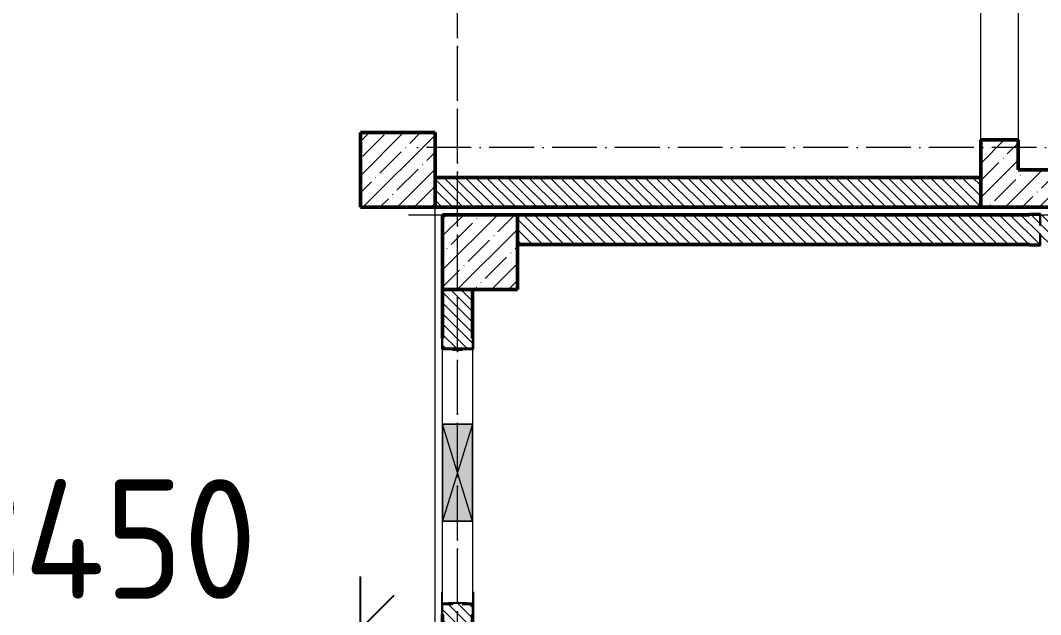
# Model space of a CAD drawing. Header units: millimetres. Extents: x 2294 to 908349, y -83289 to 219220.
# Drawn here: x 97988 to 104813, y 50131 to 54106 of the extents above; entities that cross this region are included whole.
import ezdxf

# ---------------------------------------------------------------- set-up
doc = ezdxf.new("R2010")
doc.units = ezdxf.units.MM
doc.linetypes.add('50_200_ШТРИХ_1Т_ш5_п1_п1_', pattern=[700, 500, -100, 0, -100])
for name, color, linetype, lineweight in [('A-DETL-GENF-OTLN', 7, 'Continuous', 9), ('A-FLOR-____-OTLN', 7, 'Continuous', 9), ('A-GENM-____-MCUT', 7, 'Continuous', 25), ('A-GENM-____-OTLN', 7, 'Continuous', 9), ('A-GENM-____-OTLN-1', 7, 'Continuous', 25), ('A-GLAZ-____-OTLN', 7, 'Continuous', 9), ('A-WALL-____-MCUT', 7, 'Continuous', 13), ('A-WALL-____-MCUT-1', 7, 'Continuous', 9), ('A-WALL-____-MCUT-2', 7, 'Continuous', 50), ('A-WALL-____-OTLN', 7, 'Continuous', 9), ('A-WALL-____-PATT-1', 7, 'Continuous', 9), ('I-WALL-____-OTLN', 7, 'Continuous', 9), ('S-COLS-____-MCUT', 7, 'Continuous', 50), ('S-COLS-____-OTLN', 7, 'Continuous', 9), ('S-GRID-____-OTLN-1', 7, '50_200_ШТРИХ_1Т_ш5_п1_п1_', 9)]:
    doc.layers.add(name, color=color, linetype=linetype, lineweight=lineweight)
doc.styles.add('СПДС', font='isocpeur.ttf', dxfattribs={"width": 0.9})
doc.dimstyles.new('Размера А3', dxfattribs={"dimtxt": 800, "dimasz": 450, "dimexe": 350, "dimexo": 100, "dimgap": 200, "dimtad": 1, "dimdec": 0, "dimrnd": 10, "dimzin": 0, "dimdsep": 46, "dimtxsty": 'СПДС', "dimblk": 'ARROWHEAD_6', "dimcen": 1, "dimclrd": 5, "dimclre": 5, "dimclrt": 5, "dimazin": 0, "dimtfac": 1, "dimtdec": 0, "dimtmove": 2, "dimatfit": 3, "dimfxl": 1, "dimtolj": 1, "dimtzin": 0, "dimarcsym": 0})
pattern_1 = [(135, (7562.787, 6025.276), (-35.35534, -35.35534), [])]
pattern_2 = [(45, (-93500, -46531.04), (-114.04925, 114.04925), []), (45, (-93385.95, -46531.04), (-114.04925, 114.04925), [201.613, -40.323, 3.353, -36.97])]
pattern_3 = [(45, (-92950, -47081.04), (-114.04925, 114.04925), []), (45, (-92835.95, -47081.04), (-114.04925, 114.04925), [201.613, -40.323, 3.353, -36.97])]
pattern_4 = [(45, (7562.79, 6025.28), (-114.04925, 114.04925), []), (45, (7676.84, 6025.28), (-114.04925, 114.04925), [201.612, -40.322, 3.353, -36.97])]
pattern_5 = [(135, (7562.787, 6025.276), (-35.35534, -35.35534), [])]

# ---------------------------------------------------------------- blocks, each defined once
blk = doc.blocks.new('BSC_Колонна _Прямоугольная - 500х500-V116-АР1_План отверстий 2 этажа в осях 1-64_Ю-ЯЯ')
at = {"layer": 'S-COLS-____-OTLN'}
h = blk.add_hatch(dxfattribs=at)
h.set_pattern_fill('FP_129', color=256, style=0, pattern_type=2)
h.set_pattern_definition(pattern_2)
h.paths.add_polyline_path([(-250, -250), (250, -250), (250, 250), (-250, 250)], flags=0)
at = {"layer": 'S-COLS-____-MCUT'}
for p, q in [((250, 250), (-250, 250)), ((-250, 250), (-250, -250)), ((250, -250), (250, 250)), ((-250, -250), (250, -250))]:
    blk.add_line(p, q, dxfattribs=at)
blk = doc.blocks.new('BSC_Колонна _Прямоугольная - 500х500-V124-АР1_План отверстий 2 этажа в осях 1-64_Ю-ЯЯ')
at = {"layer": 'S-COLS-____-OTLN'}
h = blk.add_hatch(dxfattribs=at)
h.set_pattern_fill('FP_137', color=256, style=0, pattern_type=2)
h.set_pattern_definition(pattern_3)
h.paths.add_polyline_path([(-250, -250), (250, -250), (250, 250), (-250, 250)], flags=0)
at = {"layer": 'S-COLS-____-MCUT'}
for p, q in [((250, 250), (-250, 250)), ((-250, 250), (-250, -250)), ((250, -250), (250, 250)), ((-250, -250), (250, -250))]:
    blk.add_line(p, q, dxfattribs=at)
blk = doc.blocks.new('Фахверк_СКБ_Уголок - 200_3550-28267367-АР1_План отверстий 2 этажа в осях 1-64_Ю-ЯЯ')
at = {"layer": 'A-GENM-____-MCUT'}
for p, q in [((200, 156), (125, 156)), ((125, 156), (125, 81)), ((131, 81), (131, 150)), ((131, 150), (200, 150)), ((200, 150), (200, 156)), ((125, 81), (131, 81)), ((131, 19), (125, 19)), ((125, 19), (125, -56)), ((131, -50), (131, 19)), ((125, -56), (200, -56)), ((200, -50), (131, -50)), ((200, -56), (200, -50))]:
    blk.add_line(p, q, dxfattribs=at)
blk = doc.blocks.new('Фахверк_СКБ_Уголок - 200_3960-28268576-АР1_План отверстий 2 этажа в осях 1-64_Ю-ЯЯ')
at = {"layer": 'A-GENM-____-MCUT'}
for p, q in [((200, 156), (125, 156)), ((125, 156), (125, 81)), ((131, 81), (131, 150)), ((131, 150), (200, 150)), ((200, 150), (200, 156)), ((125, 81), (131, 81)), ((131, 19), (125, 19)), ((125, 19), (125, -56)), ((131, -50), (131, 19)), ((125, -56), (200, -56)), ((200, -50), (131, -50)), ((200, -56), (200, -50))]:
    blk.add_line(p, q, dxfattribs=at)
blk = doc.blocks.new('154_Стойка_СКБ_Уголок - СМ-2480_200-28346303-АР1_План отверстий 2 этажа в осях 1-64_Ю-ЯЯ')
at = {"layer": 'A-GENM-____-MCUT'}
for p, q in [((125, 156), (125, 81)), ((200, 156), (125, 156)), ((131, 81), (131, 150)), ((131, 150), (200, 150)), ((200, 150), (200, 156)), ((125, 81), (131, 81)), ((131, 19), (125, 19)), ((125, 19), (125, -56)), ((131, -50), (131, 19)), ((125, -56), (200, -56)), ((200, -50), (131, -50)), ((200, -56), (200, -50))]:
    blk.add_line(p, q, dxfattribs=at)
blk = doc.blocks.new('Стойка_Влож_Полоса боковая - Полоса-V150-АР1_План отверстий 2 этажа в осях 1-64_Ю-ЯЯ')
at = {"layer": 'A-GENM-____-OTLN'}
for p, q in [((-5, 60), (0, 60)), ((-5, -60), (-5, 60)), ((0, 31), (0, -31)), ((0, -60), (-5, -60))]:
    blk.add_line(p, q, dxfattribs=at)
blk = doc.blocks.new('Стойка_Влож_Уголок_Опорный - Уголок-28213941-АР1_План отверстий 2 этажа в осях 1-64_Ю-ЯЯ')
at = {"layer": 'A-GENM-____-OTLN'}
for p, q in [((-212, -6), (-212, 0)), ((0, 0), (0, -6)), ((-212, -75), (-212, -6)), ((-212, -6), (-206, -6)), ((-6, -6), (0, -6)), ((0, -6), (0, -75)), ((-212, -75), (-206, -75)), ((-6, -75), (0, -75))]:
    blk.add_line(p, q, dxfattribs=at)
blk = doc.blocks.new('AR_Отверстие прямоугольное _в стене_ - AR_Отверстие прямоугольное _в стене__ОВ-36845443-АР1_План отверстий 2 этажа в осях 1-64_Ю-ЯЯ')
at = {"layer": 'A-GLAZ-____-OTLN'}
blk.add_hatch(color=256, dxfattribs=at).paths.add_polyline_path([(325, 100), (-325, 100), (-325, -100), (325, -100)], flags=0)
at = {"layer": 'A-DETL-GENF-OTLN'}
for p, q in [((-325, -100), (-325, 100)), ((-325, 100), (325, 100)), ((325, 100), (-325, -100)), ((-325, 100), (325, -100)), ((325, 100), (-325, 100)), ((-325, 100), (-325, -100)), ((325, 100), (325, -100)), ((325, -100), (325, 100)), ((325, -100), (-325, -100)), ((-325, -100), (325, -100))]:
    blk.add_line(p, q, dxfattribs=at)
blk = doc.blocks.new('BSC_Колонна _Прямоугольная - 500х500-V120-АР1_План отверстий 2 этажа в осях 1-64_А-ГГ')
at = {"layer": 'S-COLS-____-OTLN'}
h = blk.add_hatch(dxfattribs=at)
h.set_pattern_fill('FP_150', color=256, style=0, pattern_type=2)
h.set_pattern_definition(pattern_2)
h.paths.add_polyline_path([(-250, -250), (250, -250), (250, 250), (-250, 250)], flags=0)
at = {"layer": 'S-COLS-____-MCUT'}
for p, q in [((250, 250), (-250, 250)), ((-250, 250), (-250, -250)), ((250, -250), (250, 250)), ((-250, -250), (250, -250))]:
    blk.add_line(p, q, dxfattribs=at)
blk = doc.blocks.new('BSC_Колонна _Прямоугольная - 500х500-V128-АР1_План отверстий 2 этажа в осях 1-64_А-ГГ')
at = {"layer": 'S-COLS-____-OTLN'}
h = blk.add_hatch(dxfattribs=at)
h.set_pattern_fill('FP_158', color=256, style=0, pattern_type=2)
h.set_pattern_definition(pattern_3)
h.paths.add_polyline_path([(-250, -250), (250, -250), (250, 250), (-250, 250)], flags=0)
at = {"layer": 'S-COLS-____-MCUT'}
for p, q in [((250, 250), (-250, 250)), ((-250, 250), (-250, -250)), ((250, -250), (250, 250)), ((-250, -250), (250, -250))]:
    blk.add_line(p, q, dxfattribs=at)
blk = doc.blocks.new('Фахверк_СКБ_Уголок - 200_3550-28267367-АР1_План отверстий 2 этажа в осях 1-64_А-ГГ')
at = {"layer": 'A-GENM-____-MCUT'}
for p, q in [((200, 156), (125, 156)), ((125, 156), (125, 81)), ((131, 81), (131, 150)), ((131, 150), (200, 150)), ((200, 150), (200, 156)), ((125, 81), (131, 81)), ((131, 19), (125, 19)), ((125, 19), (125, -56)), ((131, -50), (131, 19)), ((125, -56), (200, -56)), ((200, -50), (131, -50)), ((200, -56), (200, -50))]:
    blk.add_line(p, q, dxfattribs=at)
blk = doc.blocks.new('Фахверк_СКБ_Уголок - 200_3960-28268576-АР1_План отверстий 2 этажа в осях 1-64_А-ГГ')
at = {"layer": 'A-GENM-____-MCUT'}
for p, q in [((200, 156), (125, 156)), ((125, 156), (125, 81)), ((131, 81), (131, 150)), ((131, 150), (200, 150)), ((200, 150), (200, 156)), ((125, 81), (131, 81)), ((131, 19), (125, 19)), ((125, 19), (125, -56)), ((131, -50), (131, 19)), ((125, -56), (200, -56)), ((200, -50), (131, -50)), ((200, -56), (200, -50))]:
    blk.add_line(p, q, dxfattribs=at)
blk = doc.blocks.new('154_Стойка_СКБ_Уголок - СМ-2480_200-28346303-АР1_План отверстий 2 этажа в осях 1-64_А-ГГ')
at = {"layer": 'A-GENM-____-MCUT'}
for p, q in [((125, 156), (125, 81)), ((200, 156), (125, 156)), ((131, 81), (131, 150)), ((131, 150), (200, 150)), ((200, 150), (200, 156)), ((125, 81), (131, 81)), ((131, 19), (125, 19)), ((125, 19), (125, -56)), ((131, -50), (131, 19)), ((125, -56), (200, -56)), ((200, -50), (131, -50)), ((200, -56), (200, -50))]:
    blk.add_line(p, q, dxfattribs=at)
blk = doc.blocks.new('Стойка_Влож_Полоса боковая - Полоса-28213942-АР1_План отверстий 2 этажа в осях 1-64_А-ГГ')
at = {"layer": 'A-GENM-____-OTLN'}
for p, q in [((-5, 60), (0, 60)), ((-5, -60), (-5, 60)), ((0, 31), (0, -31)), ((0, -60), (-5, -60))]:
    blk.add_line(p, q, dxfattribs=at)
blk = doc.blocks.new('Стойка_Влож_Уголок_Опорный - Уголок-28213941-АР1_План отверстий 2 этажа в осях 1-64_А-ГГ')
at = {"layer": 'A-GENM-____-OTLN'}
for p, q in [((-212, -6), (-212, 0)), ((0, 0), (0, -6)), ((-212, -75), (-212, -6)), ((-212, -6), (-206, -6)), ((-6, -6), (0, -6)), ((0, -6), (0, -75)), ((-212, -75), (-206, -75)), ((-6, -75), (0, -75))]:
    blk.add_line(p, q, dxfattribs=at)
blk = doc.blocks.new('AR_Отверстие прямоугольное _в стене_ - AR_Отверстие прямоугольное _в стене__ОВ-36845443-АР1_План отверстий 2 этажа в осях 1-64_А-ГГ')
at = {"layer": 'A-GLAZ-____-OTLN'}
blk.add_hatch(color=256, dxfattribs=at).paths.add_polyline_path([(325, 100), (-325, 100), (-325, -100), (325, -100)], flags=0)
at = {"layer": 'A-DETL-GENF-OTLN'}
for p, q in [((-325, -100), (-325, 100)), ((-325, 100), (325, 100)), ((325, 100), (-325, -100)), ((-325, 100), (325, -100)), ((325, 100), (-325, 100)), ((-325, 100), (-325, -100)), ((325, 100), (325, -100)), ((325, -100), (325, 100)), ((325, -100), (-325, -100)), ((-325, -100), (325, -100))]:
    blk.add_line(p, q, dxfattribs=at)
blk = doc.blocks.new('2floor')
at = {"layer": 'A-WALL-____-PATT-1'}
h = blk.add_hatch(dxfattribs=at)
h.set_pattern_fill('FP_13', color=256, style=0, pattern_type=2)
h.set_pattern_definition(pattern_4)
h.paths.add_polyline_path([(104662.8, 53106.3), (104662.8, 53306.3), (104412.8, 53306.3), (104412.8, 53106.3)], flags=0)
h.paths.add_polyline_path([(104412.8, 54906.3), (104662.8, 54906.3), (104662.8, 55756.3), (104412.8, 55756.3)], flags=0)
h = blk.add_hatch(dxfattribs=at)
h.set_pattern_fill('FP_13', color=256, style=0, pattern_type=2)
h.set_pattern_definition(pattern_4)
h.paths.add_polyline_path([(108812.8, 52856.3), (108812.8, 53106.3), (104412.8, 53106.3), (104412.8, 52856.3), (108295.1, 52856.3)], flags=0)
h = blk.add_hatch(dxfattribs=at)
h.set_pattern_fill('FP_25', color=256, style=0, pattern_type=2)
h.set_pattern_definition([(45, (7562.79, 6025.28), (-114.04925, 114.04925), []), (45, (7676.84, 6025.28), (-114.04925, 114.04925), [201.612, -40.322, 3.353, -36.97])])
h.paths.add_polyline_path([(108812.8, 52856.3), (108812.8, 53106.3), (104412.8, 53106.3), (104412.8, 52856.3), (108294.6, 52856.3)], flags=0)
h = blk.add_hatch(dxfattribs=at)
h.set_pattern_fill('FP_6', color=256, style=0, pattern_type=2)
h.set_pattern_definition(pattern_1)
h.paths.add_polyline_path([(104412.8, 52856.3), (104412.8, 53056.3), (100762.8, 53056.3), (100762.8, 52856.3), (102992.6, 52856.3)], flags=0)
h = blk.add_hatch(dxfattribs=at)
h.set_pattern_fill('FP_6', color=256, style=0, pattern_type=2)
h.set_pattern_definition(pattern_5)
h.paths.add_polyline_path([(104412.8, 52856.3), (104412.8, 53056.3), (100762.8, 53056.3), (100762.8, 52856.3), (102992.2, 52856.3)], flags=0)
h = blk.add_hatch(dxfattribs=at)
h.set_pattern_fill('FP_6', color=256, style=0, pattern_type=2)
h.set_pattern_definition(pattern_1)
h.paths.add_polyline_path([(108312.8, 52606.3), (108312.8, 52806.3), (104812.8, 52806.3), (104812.8, 52737.3), (104806.8, 52737.3), (104806.8, 52806.3), (101312.8, 52806.3), (101312.8, 52606.3), (104806.8, 52606.3), (104806.8, 52675.3), (104812.8, 52675.3), (104812.8, 52606.3), (108295.1, 52606.3)], flags=0)
h = blk.add_hatch(dxfattribs=at)
h.set_pattern_fill('FP_6', color=256, style=0, pattern_type=2)
h.set_pattern_definition(pattern_5)
h.paths.add_polyline_path([(108312.8, 52606.3), (108312.8, 52806.3), (104812.8, 52806.3), (104812.8, 52737.3), (104806.8, 52737.3), (104806.8, 52806.3), (101312.8, 52806.3), (101312.8, 52606.3), (104806.8, 52606.3), (104806.8, 52675.3), (104812.8, 52675.3), (104812.8, 52606.3), (108294.6, 52606.3)], flags=0)
h = blk.add_hatch(dxfattribs=at)
h.set_pattern_fill('FP_6', color=256, style=0, pattern_type=2)
h.set_pattern_definition(pattern_1)
h.paths.add_polyline_path([(100852.8, 48956.3), (101012.8, 48956.3), (101011.8, 50200.3), (100943.8, 50200.3), (100943.8, 50206.3), (100881.8, 50206.3), (100881.8, 50200.3), (100812.8, 50200.3), (100812.8, 48956.3)], flags=0)
h.paths.add_polyline_path([(100943.8, 51906.3), (100943.8, 51912.3), (101012.8, 51912.3), (101012.8, 52306.3), (100812.8, 52306.3), (100812.8, 51912.3), (100881.8, 51912.3), (100881.8, 51906.3)], flags=0)
h = blk.add_hatch(dxfattribs=at)
h.set_pattern_fill('FP_6', color=256, style=0, pattern_type=2)
h.set_pattern_definition(pattern_5)
h.paths.add_polyline_path([(100812.8, 48956.3), (101012.8, 48956.3), (101011.8, 50200.3), (100943.8, 50200.3), (100943.8, 50206.3), (100881.8, 50206.3), (100881.8, 50200.3), (100812.8, 50200.3), (100812.8, 49760.9)], flags=0)
h.paths.add_polyline_path([(100943.8, 51906.3), (100943.8, 51912.3), (101012.8, 51912.3), (101012.8, 52306.3), (100812.8, 52306.3), (100812.8, 51912.3), (100881.8, 51912.3), (100881.8, 51906.3)], flags=0)
at = {"layer": 'A-FLOR-____-OTLN'}
blk.add_line((100762.8, 49506.3), (100762.8, 52856.3), dxfattribs=at)
blk.add_line((100762.8, 49506.3), (100762.8, 52856.3), dxfattribs=at)
at = {"layer": 'A-WALL-____-MCUT'}
for p, q in [((104412.8, 53056.3), (100762.8, 53056.3)), ((100762.8, 52856.3), (104412.8, 52856.3)), ((104737.8, 52806.3), (101312.8, 52806.3)), ((101312.8, 52606.3), (104737.8, 52606.3)), ((100812.8, 52306.3), (100812.8, 51981.3)), ((101012.8, 51981.3), (101012.8, 52306.3)), ((100881.8, 51906.3), (100943.8, 51906.3)), ((100812.8, 50131.3), (100812.8, 48956.3)), ((101012.8, 48956.3), (101012.8, 50131.3))]:
    blk.add_line(p, q, dxfattribs=at)
at = {"layer": 'A-WALL-____-MCUT-1'}
for p, q in [((104412.8, 53306.3), (104412.8, 52856.3)), ((108812.8, 53106.3), (104662.8, 53106.3)), ((104412.8, 52856.3), (108812.8, 52856.3))]:
    blk.add_line(p, q, dxfattribs=at)
at = {"layer": 'A-WALL-____-MCUT-2'}
for p, q in [((104662.8, 53306.3), (104412.8, 53306.3)), ((104412.8, 53306.3), (104412.8, 52856.3)), ((104662.8, 53106.3), (104662.8, 53306.3)), ((108812.8, 53106.3), (104662.8, 53106.3)), ((104412.8, 53056.3), (100762.8, 53056.3)), ((100762.8, 52856.3), (104412.8, 52856.3)), ((104412.8, 52856.3), (108812.8, 52856.3)), ((104737.8, 52806.3), (101312.8, 52806.3)), ((101312.8, 52606.3), (104737.8, 52606.3)), ((100812.8, 52306.3), (100812.8, 51981.3)), ((101012.8, 51981.3), (101012.8, 52306.3)), ((100881.8, 51906.3), (100943.8, 51906.3)), ((100812.8, 50131.3), (100812.8, 48956.3)), ((101012.8, 48956.3), (101012.8, 50131.3))]:
    blk.add_line(p, q, dxfattribs=at)
at = {"layer": 'A-WALL-____-OTLN'}
for p, q in [((104412.8, 53306.3), (104412.8, 54906.3)), ((104662.8, 54906.3), (104662.8, 53306.3))]:
    blk.add_line(p, q, dxfattribs=at)
at = {"layer": 'I-WALL-____-OTLN'}
for p, q in [((100812.8, 51406.3), (100812.8, 51906.3)), ((100812.8, 51406.3), (100812.8, 51906.3)), ((101012.8, 51906.3), (101012.8, 51406.3)), ((101012.8, 51906.3), (101012.8, 51406.3)), ((100812.8, 50206.3), (100812.8, 50756.3)), ((100812.8, 50206.3), (100812.8, 50756.3)), ((101012.8, 50756.3), (101012.8, 50206.3)), ((101012.8, 50756.3), (101012.8, 50206.3))]:
    blk.add_line(p, q, dxfattribs=at)
at = {"layer": 'A-GENM-____-OTLN'}
for name, p, rotation in [('Стойка_Влож_Уголок_Опорный - Уголок-28213941-АР1_План отверстий 2 этажа в осях 1-64_Ю-ЯЯ', (100806.8, 50206.3), 180), ('Стойка_Влож_Уголок_Опорный - Уголок-28213941-АР1_План отверстий 2 этажа в осях 1-64_А-ГГ', (100806.8, 50206.3), 180), ('Стойка_Влож_Полоса боковая - Полоса-V150-АР1_План отверстий 2 этажа в осях 1-64_Ю-ЯЯ', (100912.8, 50206.3), 269.9999999999999), ('Стойка_Влож_Полоса боковая - Полоса-28213942-АР1_План отверстий 2 этажа в осях 1-64_А-ГГ', (100912.8, 50206.3), 269.9999999999999)]:
    blk.add_blockref(name, p, dxfattribs=dict(at, rotation=rotation))
at = {"layer": 'A-GENM-____-OTLN-1'}
for name, p, rotation in [('Фахверк_СКБ_Уголок - 200_3550-28267367-АР1_План отверстий 2 этажа в осях 1-64_Ю-ЯЯ', (104937.8, 52756.3), 180), ('Фахверк_СКБ_Уголок - 200_3550-28267367-АР1_План отверстий 2 этажа в осях 1-64_А-ГГ', (104937.8, 52756.3), 180), ('Фахверк_СКБ_Уголок - 200_3960-28268576-АР1_План отверстий 2 этажа в осях 1-64_Ю-ЯЯ', (100962.8, 51781.3), 89.9999999999999), ('Фахверк_СКБ_Уголок - 200_3960-28268576-АР1_План отверстий 2 этажа в осях 1-64_А-ГГ', (100962.8, 51781.3), 89.9999999999999), ('154_Стойка_СКБ_Уголок - СМ-2480_200-28346303-АР1_План отверстий 2 этажа в осях 1-64_Ю-ЯЯ', (100862.8, 50331.3), 269.9999999999999), ('154_Стойка_СКБ_Уголок - СМ-2480_200-28346303-АР1_План отверстий 2 этажа в осях 1-64_А-ГГ', (100862.8, 50331.3), 269.9999999999999)]:
    blk.add_blockref(name, p, dxfattribs=dict(at, rotation=rotation))
at = {"layer": 'A-GLAZ-____-OTLN', "rotation": 269.9999999999999}
for name in ['AR_Отверстие прямоугольное _в стене_ - AR_Отверстие прямоугольное _в стене__ОВ-36845443-АР1_План отверстий 2 этажа в осях 1-64_Ю-ЯЯ', 'AR_Отверстие прямоугольное _в стене_ - AR_Отверстие прямоугольное _в стене__ОВ-36845443-АР1_План отверстий 2 этажа в осях 1-64_А-ГГ']:
    blk.add_blockref(name, (100912.8, 51081.3), dxfattribs=at)
at = {"layer": 'S-COLS-____-OTLN'}
for name, p in [('BSC_Колонна _Прямоугольная - 500х500-V124-АР1_План отверстий 2 этажа в осях 1-64_Ю-ЯЯ', (100512.8, 53106.3)), ('BSC_Колонна _Прямоугольная - 500х500-V128-АР1_План отверстий 2 этажа в осях 1-64_А-ГГ', (100512.8, 53106.3)), ('BSC_Колонна _Прямоугольная - 500х500-V116-АР1_План отверстий 2 этажа в осях 1-64_Ю-ЯЯ', (101062.8, 52556.3)), ('BSC_Колонна _Прямоугольная - 500х500-V120-АР1_План отверстий 2 этажа в осях 1-64_А-ГГ', (101062.8, 52556.3))]:
    blk.add_blockref(name, p, dxfattribs=at)
blk = doc.blocks.new('ARROWHEAD_6')
at = {"color": 0, "linetype": 'Continuous'}
for p, q in [((-0.5, -0.5), (0.5, 0.5)), ((0, 0), (-1, 0))]:
    blk.add_line(p, q, dxfattribs=at)
blk = doc.blocks.new('*D2430')
at = {"color": 5, "lineweight": -2, "transparency": 16777216}
for p, q in [((96812.8, 49106.3), (96812.8, 50387)), ((100262.8, 49106.3), (100262.8, 50387)), ((97262.8, 50037), (99812.8, 50037))]:
    blk.add_line(p, q, dxfattribs=at)
at = {"layer": 'Defpoints', "color": 0, "transparency": 16777216}
for p in [(100262.8, 50037), (96812.8, 49006.3), (100262.8, 49006.3)]:
    blk.add_point(p, dxfattribs=at)
at = {"color": 5, "lineweight": -2, "transparency": 16777216, "xscale": 450, "yscale": 450, "zscale": 450, "rotation": 180}
blk.add_blockref('ARROWHEAD_6', (96812.8, 50037), dxfattribs=at)
at = {"color": 5, "lineweight": -2, "transparency": 16777216, "xscale": 450, "yscale": 450, "zscale": 450}
blk.add_blockref('ARROWHEAD_6', (100262.8, 50037), dxfattribs=at)
at = {"color": 5, "transparency": 16777216, "insert": (98537.8, 50637), "char_height": 800, "attachment_point": 5, "style": 'СПДС'}
blk.add_mtext('\\A1;3450', dxfattribs=at)
blk = doc.blocks.new('3osi')
at = {"layer": 'S-GRID-____-OTLN-1', "color": 251, "ltscale": 0.6, "true_color": 0x636466}
for p, q in [((258933.5, 46006.3), (258933.5, 96918.1)), ((258933.5, 1542.7), (258933.5, 55906.2)), ((269527.9, 53256.3), (258604.8, 53256.3)), ((269527.9, 53256.3), (258604.8, 53256.3)), ((258604.8, 52806.3), (269657.9, 52806.3)), ((258604.8, 52806.3), (269657.9, 52806.3))]:
    blk.add_line(p, q, dxfattribs=at)

msp = doc.modelspace()

# ---------------------------------------------------------------- block references
for name, p in [('3osi', (-158020.7, 0)), ('2floor', (0, 0))]:
    msp.add_blockref(name, p)

# ---------------------------------------------------------------- dimensions: what is measured, and where the dimension line sits
at = {"color": 5}
dim = msp.add_linear_dim(base=(100262.8, 50037), p1=(96812.8, 49006.3), p2=(100262.8, 49006.3), dimstyle='Размера А3', dxfattribs=at)
dim.commit()
dim.dimension.update_dxf_attribs({"geometry": '*D2430', "text_midpoint": (98537.8, 50637)})

doc.saveas('drawing.dxf')
